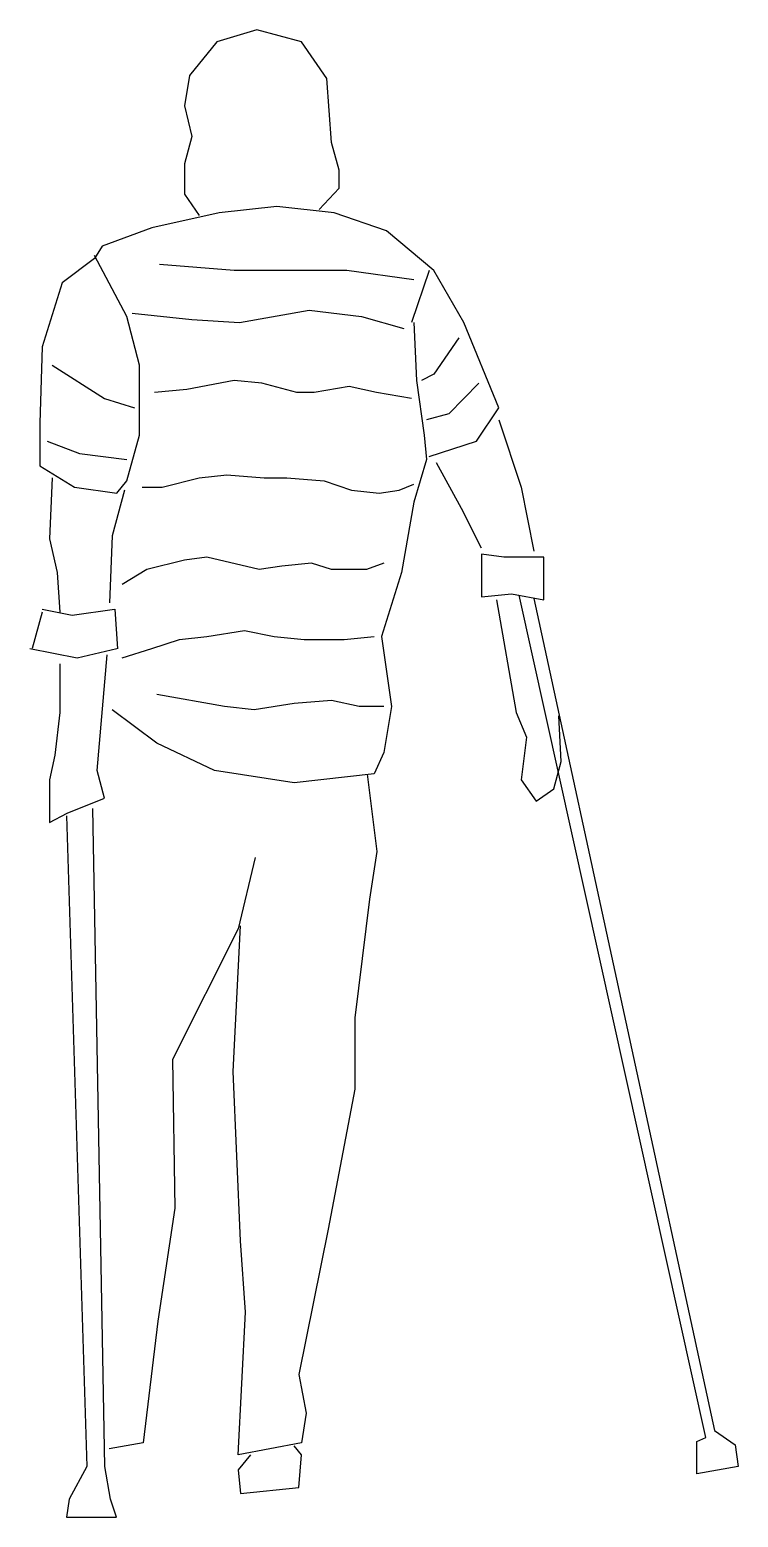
# Model space of a CAD drawing. Header units: millimetres. Extents: x -1443.79 to -1443.05, y 1860.37 to 1861.93.
import ezdxf

# ---------------------------------------------------------------- set-up
doc = ezdxf.new("R2010")
doc.units = ezdxf.units.MM
doc.header["$LTSCALE"] = 10
doc.layers.add('Humanos', color=2, linetype='Continuous')

msp = doc.modelspace()

# ---------------------------------------------------------------- linework, layer by layer
at = {"layer": 'Humanos'}
for p, q in [((-1443.5535, 1861.9327), (-1443.5955, 1861.9199)), ((-1443.5064, 1861.9199), (-1443.5535, 1861.9327)), ((-1443.5955, 1861.9199), (-1443.6243, 1861.8846)), ((-1443.4801, 1861.8815), (-1443.5064, 1861.9199)), ((-1443.6243, 1861.8846), (-1443.6295, 1861.8527)), ((-1443.4749, 1861.8143), (-1443.4801, 1861.8815)), ((-1443.6295, 1861.8527), (-1443.6216, 1861.8207)), ((-1443.6216, 1861.8207), (-1443.6295, 1861.7918)), ((-1443.467, 1861.7854), (-1443.4749, 1861.8143)), ((-1443.6295, 1861.7918), (-1443.6295, 1861.7599)), ((-1443.467, 1861.7662), (-1443.467, 1861.7854)), ((-1443.6295, 1861.7599), (-1443.6139, 1861.7375)), ((-1443.488, 1861.7439), (-1443.467, 1861.7662)), ((-1443.5326, 1861.747), (-1443.5929, 1861.7406)), ((-1443.4722, 1861.7406), (-1443.5326, 1861.747)), ((-1443.5929, 1861.7406), (-1443.6637, 1861.7246)), ((-1443.4172, 1861.7215), (-1443.4722, 1861.7406)), ((-1443.6637, 1861.7246), (-1443.716, 1861.7054)), ((-1443.3674, 1861.6798), (-1443.4172, 1861.7215)), ((-1443.716, 1861.7054), (-1443.7239, 1861.6925)), ((-1443.7239, 1861.6925), (-1443.7581, 1861.667)), ((-1443.6899, 1861.6317), (-1443.7239, 1861.6958)), ((-1443.5772, 1861.6798), (-1443.6558, 1861.6861)), ((-1443.7581, 1861.667), (-1443.779, 1861.5998)), ((-1443.522, 1861.6798), (-1443.5772, 1861.6798)), ((-1443.4591, 1861.6798), (-1443.522, 1861.6798)), ((-1443.3884, 1861.6701), (-1443.4591, 1861.6798)), ((-1443.3726, 1861.6798), (-1443.391, 1861.6253)), ((-1443.3359, 1861.6253), (-1443.3674, 1861.6798)), ((-1443.6846, 1861.635), (-1443.6216, 1861.6286)), ((-1443.5718, 1861.6253), (-1443.4985, 1861.6382)), ((-1443.4985, 1861.6382), (-1443.4434, 1861.6317)), ((-1443.6768, 1861.5805), (-1443.6899, 1861.6317)), ((-1443.6216, 1861.6286), (-1443.5718, 1861.6253)), ((-1443.4434, 1861.6317), (-1443.3989, 1861.6189)), ((-1443.3884, 1861.6253), (-1443.3857, 1861.5645)), ((-1443.2993, 1861.5357), (-1443.3359, 1861.6253)), ((-1443.3412, 1861.6093), (-1443.3674, 1861.5709)), ((-1443.779, 1861.5998), (-1443.7816, 1861.5197)), ((-1443.7685, 1861.5805), (-1443.7135, 1861.5454)), ((-1443.6768, 1861.507), (-1443.6768, 1861.5805)), ((-1443.5772, 1861.5645), (-1443.627, 1861.5549)), ((-1443.5483, 1861.5614), (-1443.5772, 1861.5645)), ((-1443.5116, 1861.5518), (-1443.5483, 1861.5614)), ((-1443.4566, 1861.5581), (-1443.4933, 1861.5518)), ((-1443.4277, 1861.5518), (-1443.4566, 1861.5581)), ((-1443.3857, 1861.5645), (-1443.3778, 1861.507)), ((-1443.3674, 1861.5709), (-1443.3805, 1861.5645)), ((-1443.3201, 1861.5614), (-1443.3516, 1861.5294)), ((-1443.7135, 1861.5454), (-1443.682, 1861.5357)), ((-1443.627, 1861.5549), (-1443.661, 1861.5518)), ((-1443.4933, 1861.5518), (-1443.5116, 1861.5518)), ((-1443.391, 1861.5454), (-1443.4277, 1861.5518)), ((-1443.3516, 1861.5294), (-1443.3753, 1861.523)), ((-1443.3228, 1861.5006), (-1443.2993, 1861.5357)), ((-1443.7816, 1861.5197), (-1443.7816, 1861.4749)), ((-1443.2993, 1861.523), (-1443.2757, 1861.4525)), ((-1443.7737, 1861.5006), (-1443.7397, 1861.4877)), ((-1443.6899, 1861.4589), (-1443.6768, 1861.507)), ((-1443.3778, 1861.507), (-1443.3753, 1861.4813)), ((-1443.3726, 1861.4846), (-1443.3228, 1861.5006)), ((-1443.7397, 1861.4877), (-1443.6899, 1861.4813)), ((-1443.3753, 1861.4813), (-1443.3884, 1861.4365)), ((-1443.7816, 1861.4749), (-1443.7449, 1861.4525)), ((-1443.6139, 1861.4622), (-1443.585, 1861.4653)), ((-1443.585, 1861.4653), (-1443.5457, 1861.4622)), ((-1443.3386, 1861.4301), (-1443.3647, 1861.478)), ((-1443.7685, 1861.4622), (-1443.7712, 1861.3981)), ((-1443.7449, 1861.4525), (-1443.7004, 1861.4461)), ((-1443.6925, 1861.4493), (-1443.7056, 1861.4012)), ((-1443.7004, 1861.4461), (-1443.6899, 1861.4589)), ((-1443.6741, 1861.4525), (-1443.6531, 1861.4525)), ((-1443.6531, 1861.4525), (-1443.6139, 1861.4622)), ((-1443.5457, 1861.4622), (-1443.522, 1861.4622)), ((-1443.522, 1861.4622), (-1443.4828, 1861.4589)), ((-1443.4828, 1861.4589), (-1443.4539, 1861.4493)), ((-1443.4539, 1861.4493), (-1443.4251, 1861.4461)), ((-1443.4251, 1861.4461), (-1443.4041, 1861.4493)), ((-1443.4041, 1861.4493), (-1443.3884, 1861.4556)), ((-1443.2757, 1861.4525), (-1443.2626, 1861.3853)), ((-1443.3884, 1861.4365), (-1443.4015, 1861.3628)), ((-1443.3176, 1861.3884), (-1443.3386, 1861.4301)), ((-1443.7056, 1861.4012), (-1443.7083, 1861.3309)), ((-1443.7712, 1861.3981), (-1443.7633, 1861.3628)), ((-1443.6295, 1861.3757), (-1443.6689, 1861.366)), ((-1443.606, 1861.3788), (-1443.6295, 1861.3757)), ((-1443.551, 1861.366), (-1443.606, 1861.3788)), ((-1443.5273, 1861.3693), (-1443.551, 1861.366)), ((-1443.4959, 1861.3724), (-1443.5273, 1861.3693)), ((-1443.4749, 1861.366), (-1443.4959, 1861.3724)), ((-1443.4199, 1861.3724), (-1443.4382, 1861.366)), ((-1443.294, 1861.3788), (-1443.3176, 1861.3821)), ((-1443.3176, 1861.3821), (-1443.3176, 1861.3373)), ((-1443.252, 1861.3788), (-1443.294, 1861.3788)), ((-1443.252, 1861.334), (-1443.252, 1861.3788)), ((-1443.7633, 1861.3628), (-1443.7606, 1861.3212)), ((-1443.6689, 1861.366), (-1443.6951, 1861.35)), ((-1443.4382, 1861.366), (-1443.4749, 1861.366)), ((-1443.4015, 1861.3628), (-1443.4224, 1861.2956)), ((-1443.3176, 1861.3373), (-1443.2861, 1861.3404)), ((-1443.2861, 1861.3404), (-1443.252, 1861.334)), ((-1443.0818, 1860.4543), (-1443.2778, 1861.3391)), ((-1443.779, 1861.3243), (-1443.7475, 1861.318)), ((-1443.7475, 1861.318), (-1443.7029, 1861.3243)), ((-1443.7028, 1861.3243), (-1443.7, 1861.2827)), ((-1443.3018, 1861.334), (-1443.2809, 1861.2156)), ((-1443.2623, 1861.3353), (-1443.0726, 1860.4618)), ((-1443.779, 1861.3212), (-1443.7895, 1861.2828)), ((-1443.6637, 1861.2828), (-1443.6348, 1861.2925)), ((-1443.6348, 1861.2925), (-1443.606, 1861.2956)), ((-1443.606, 1861.2956), (-1443.5666, 1861.3019)), ((-1443.5666, 1861.3019), (-1443.5352, 1861.2956)), ((-1443.5352, 1861.2956), (-1443.5037, 1861.2925)), ((-1443.5037, 1861.2925), (-1443.4618, 1861.2925)), ((-1443.4618, 1861.2925), (-1443.4303, 1861.2956)), ((-1443.4224, 1861.2956), (-1443.412, 1861.222)), ((-1443.7921, 1861.2828), (-1443.7423, 1861.2732)), ((-1443.7423, 1861.2732), (-1443.7004, 1861.2828)), ((-1443.7214, 1861.1548), (-1443.7108, 1861.2764)), ((-1443.6951, 1861.2732), (-1443.6637, 1861.2828)), ((-1443.7606, 1861.2668), (-1443.7606, 1861.2156)), ((-1443.5876, 1861.222), (-1443.6585, 1861.2348)), ((-1443.4749, 1861.2284), (-1443.5143, 1861.2251)), ((-1443.446, 1861.222), (-1443.4749, 1861.2284)), ((-1443.7606, 1861.2156), (-1443.7658, 1861.1708)), ((-1443.6585, 1861.1836), (-1443.7056, 1861.2187)), ((-1443.5562, 1861.2187), (-1443.5876, 1861.222)), ((-1443.5143, 1861.2251), (-1443.5562, 1861.2187)), ((-1443.4199, 1861.222), (-1443.446, 1861.222)), ((-1443.412, 1861.222), (-1443.4199, 1861.1739)), ((-1443.2809, 1861.2156), (-1443.2703, 1861.19)), ((-1443.2337, 1861.1643), (-1443.2363, 1861.2124)), ((-1443.5981, 1861.1548), (-1443.6585, 1861.1836)), ((-1443.2703, 1861.19), (-1443.2757, 1861.1452)), ((-1443.7658, 1861.1708), (-1443.7712, 1861.1452)), ((-1443.4199, 1861.1739), (-1443.4303, 1861.1515)), ((-1443.7135, 1861.1259), (-1443.7214, 1861.1548)), ((-1443.5143, 1861.1419), (-1443.5981, 1861.1548)), ((-1443.4303, 1861.1515), (-1443.5143, 1861.1419)), ((-1443.4377, 1861.1511), (-1443.4274, 1861.0698)), ((-1443.2416, 1861.1355), (-1443.2337, 1861.1643)), ((-1443.7712, 1861.1452), (-1443.7712, 1861.1004)), ((-1443.2757, 1861.1452), (-1443.2599, 1861.1228)), ((-1443.2599, 1861.1228), (-1443.2416, 1861.1355)), ((-1443.7528, 1861.1099), (-1443.7135, 1861.1259)), ((-1443.7712, 1861.1004), (-1443.7528, 1861.1099)), ((-1443.7536, 1861.1074), (-1443.732, 1860.4239)), ((-1443.7132, 1860.4239), (-1443.7257, 1861.1151)), ((-1443.5552, 1861.0636), (-1443.5732, 1860.9887)), ((-1443.4274, 1861.0698), (-1443.4351, 1861.0199)), ((-1443.4351, 1861.0199), (-1443.4504, 1860.895)), ((-1443.5732, 1860.9887), (-1443.6421, 1860.8514)), ((-1443.5783, 1860.8388), (-1443.5706, 1860.9918)), ((-1443.4504, 1860.895), (-1443.4504, 1860.8202)), ((-1443.6421, 1860.8514), (-1443.6396, 1860.6953)), ((-1443.5706, 1860.6609), (-1443.5783, 1860.8388)), ((-1443.4504, 1860.8202), (-1443.4785, 1860.6733)), ((-1443.6396, 1860.6953), (-1443.6575, 1860.5767)), ((-1443.4785, 1860.6733), (-1443.5092, 1860.5205)), ((-1443.5654, 1860.586), (-1443.5706, 1860.6609)), ((-1443.6575, 1860.5767), (-1443.6728, 1860.4487)), ((-1443.5732, 1860.4361), (-1443.5654, 1860.586)), ((-1443.5092, 1860.5205), (-1443.5016, 1860.4799)), ((-1443.5016, 1860.4799), (-1443.5066, 1860.4487)), ((-1443.6728, 1860.4487), (-1443.7087, 1860.4425)), ((-1443.5066, 1860.4487), (-1443.5732, 1860.4361)), ((-1443.0912, 1860.4504), (-1443.0818, 1860.4543)), ((-1443.0912, 1860.4162), (-1443.0912, 1860.4504)), ((-1443.0726, 1860.4618), (-1443.0508, 1860.4466)), ((-1443.5603, 1860.4361), (-1443.5732, 1860.4206)), ((-1443.5066, 1860.4361), (-1443.5144, 1860.4456)), ((-1443.5092, 1860.4018), (-1443.5066, 1860.4361)), ((-1443.0508, 1860.4466), (-1443.0477, 1860.4239)), ((-1443.732, 1860.4239), (-1443.7506, 1860.3897)), ((-1443.7071, 1860.3897), (-1443.7132, 1860.4239)), ((-1443.5732, 1860.4206), (-1443.5706, 1860.3956)), ((-1443.0477, 1860.4239), (-1443.0912, 1860.4162)), ((-1443.5706, 1860.3956), (-1443.5092, 1860.4018)), ((-1443.7506, 1860.3897), (-1443.7536, 1860.3707)), ((-1443.7008, 1860.3707), (-1443.7071, 1860.3897)), ((-1443.7536, 1860.3707), (-1443.7008, 1860.3707))]:
    msp.add_line(p, q, dxfattribs=at)

doc.saveas('drawing.dxf')
